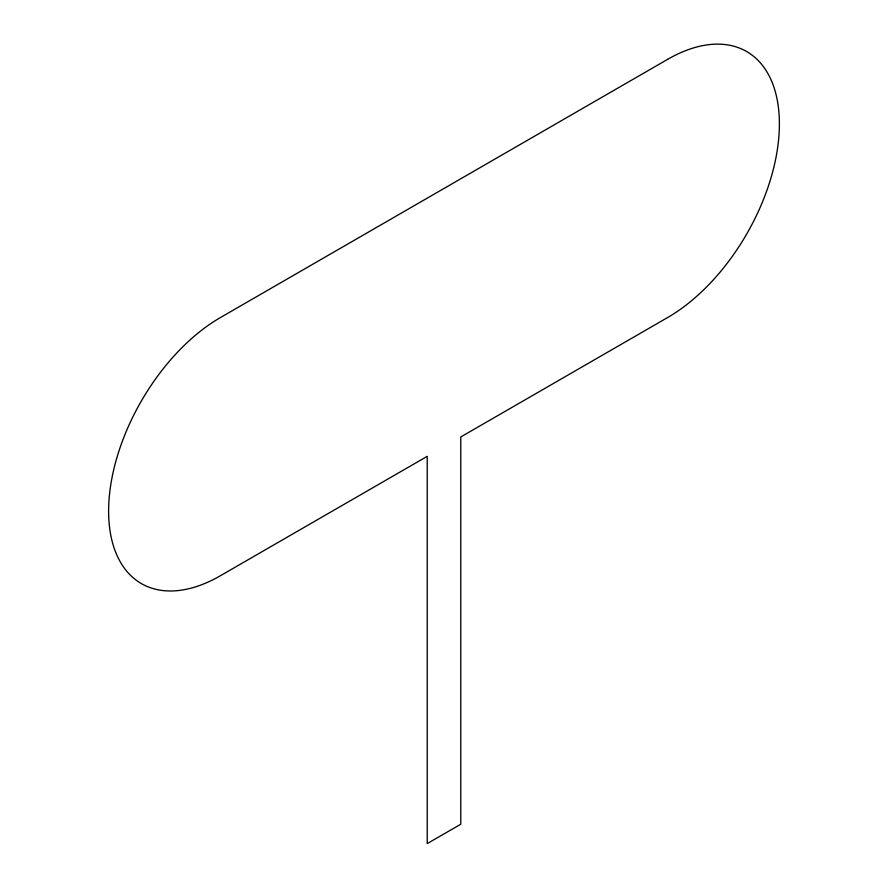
<?xml version="1.0" encoding="UTF-8"?>
<svg xmlns="http://www.w3.org/2000/svg" width="888" height="888" viewBox="0 0 888 888"><rect width="100%" height="100%" fill="white"/><g stroke="black" fill="none" stroke-linecap="round" stroke-linejoin="round"><path stroke-width="1.33" d="M667.587 59.374L220.413 317.56A158.097 91.275 -60 0 0 108.614 511.188A158.097 91.275 -60 0 0 220.413 575.735L427.228 456.332L427.228 843.6L460.772 824.242L460.772 436.963L667.587 317.56A158.097 91.275 -60 0 0 779.387 123.92A158.097 91.275 -60 0 0 667.587 59.374"/></g></svg>
